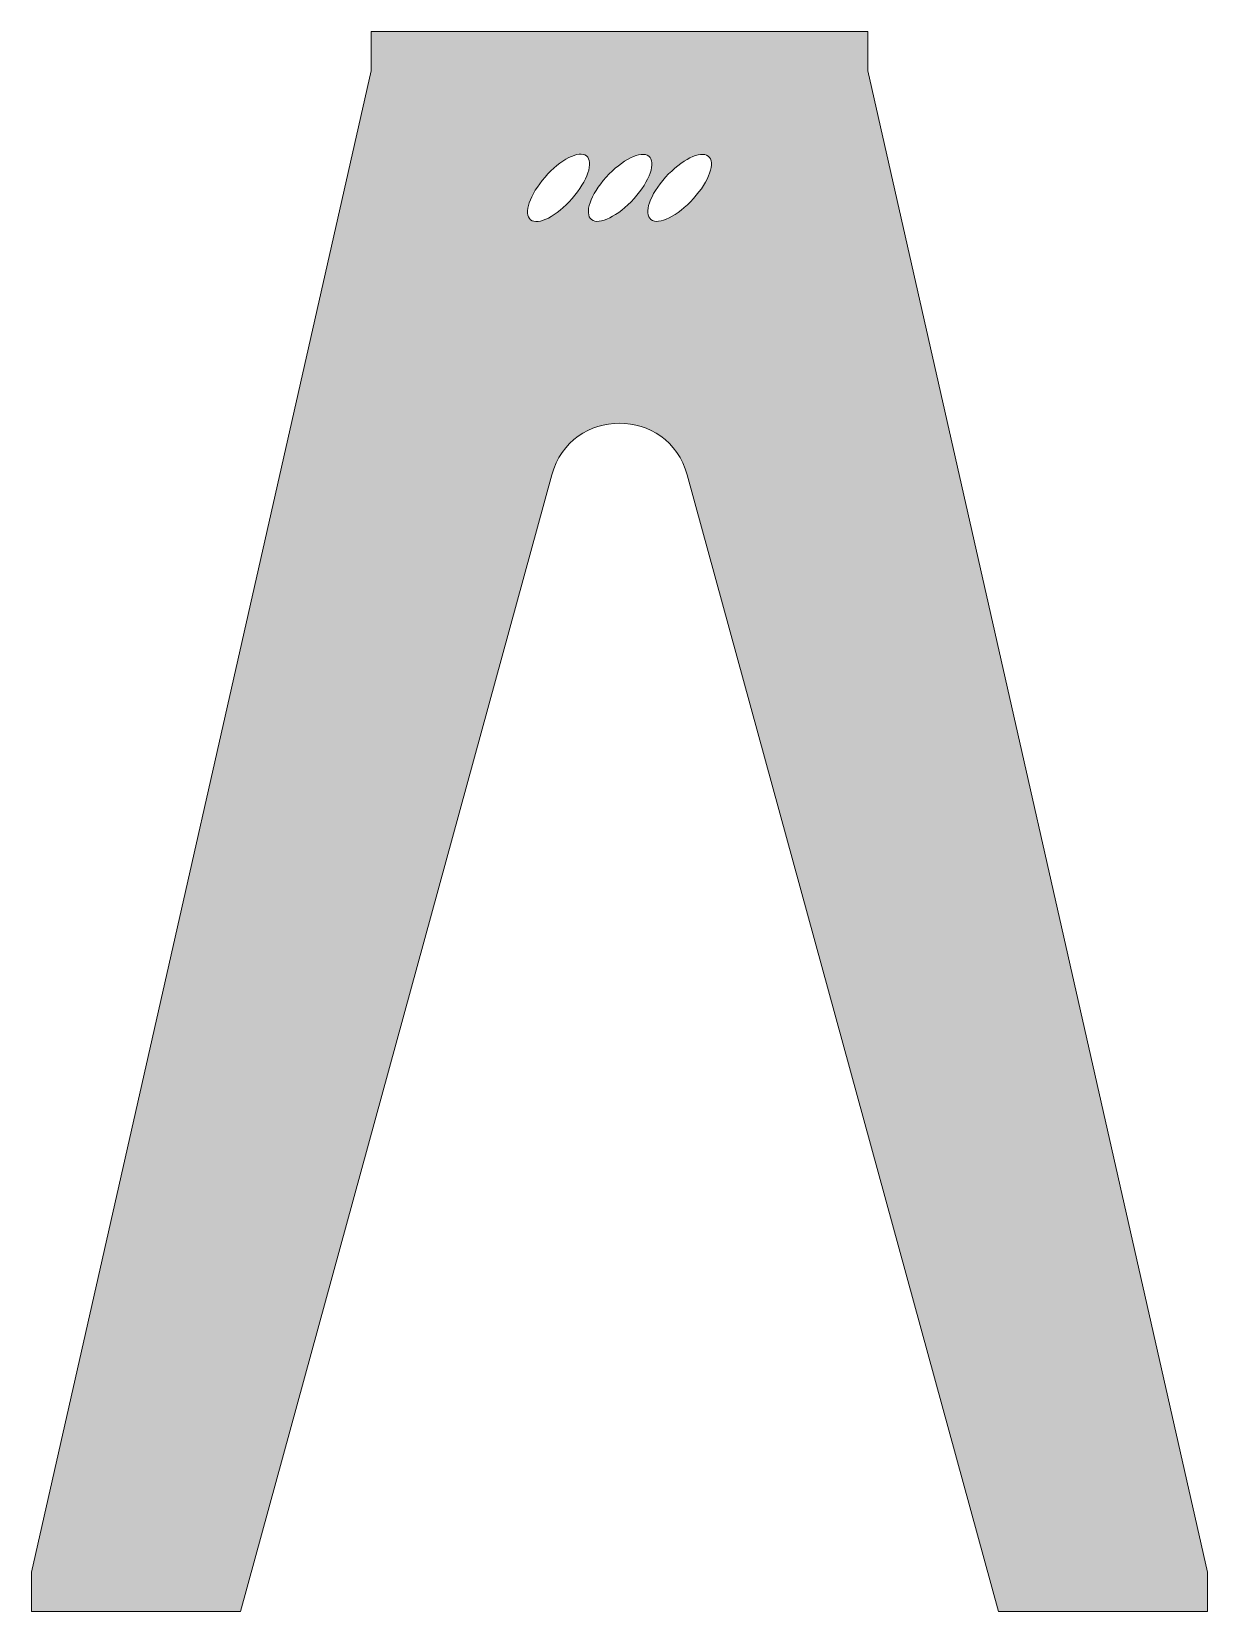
# Model space of a CAD drawing. Header units: millimetres. Extents: x 0 to 90, y -121 to 0.
import ezdxf

# ---------------------------------------------------------------- set-up
doc = ezdxf.new("R2010")
doc.units = ezdxf.units.MM
doc.header["$MEASUREMENT"] = 0
doc.layers.add('Layer 1', color=7, linetype='Continuous', lineweight=0)

msp = doc.modelspace()

# ---------------------------------------------------------------- hatches: boundary and pattern name
at = {"layer": 'Layer 1', "true_color": 0x231f20, "transparency": 33554687}
h = msp.add_hatch(color=250, dxfattribs=at)
h.dxf.hatch_style = 2
edge = h.paths.add_edge_path()
edge.add_spline(control_points=[(50.66, -12.79), (49.45, -14.13), (47.99, -14.85), (47.41, -14.4), (46.82, -13.94), (47.32, -12.49), (48.53, -11.15), (49.74, -9.81), (51.2, -9.09), (51.79, -9.54), (52.38, -9.99), (51.87, -11.45), (50.66, -12.79)], knot_values=[0, 0, 0, 0, 1, 1, 1, 2, 2, 2, 3, 3, 3, 4, 4, 4, 4], degree=3, periodic=0)
edge = h.paths.add_edge_path()
edge.add_spline(control_points=[(42.86, -14.4), (42.27, -13.94), (42.77, -12.49), (43.98, -11.15), (45.19, -9.81), (46.65, -9.09), (47.24, -9.54), (47.83, -9.99), (47.32, -11.45), (46.11, -12.79), (44.9, -14.13), (43.45, -14.85), (42.86, -14.4)], knot_values=[0, 0, 0, 0, 1, 1, 1, 2, 2, 2, 3, 3, 3, 4, 4, 4, 4], degree=3, periodic=0)
edge = h.paths.add_edge_path()
edge.add_spline(control_points=[(38.2, -14.41), (37.63, -13.96), (38.12, -12.49), (39.3, -11.14), (40.48, -9.79), (41.9, -9.07), (42.47, -9.52), (43.04, -9.98), (42.55, -11.44), (41.37, -12.79), (40.2, -14.14), (38.78, -14.87), (38.2, -14.41)], knot_values=[0, 0, 0, 0, 1, 1, 1, 2, 2, 2, 3, 3, 3, 4, 4, 4, 4], degree=3, periodic=0)
edge = h.paths.add_edge_path()
edge.add_spline(control_points=[(64, -3), (64, -3), (64, 0), (64, 0), (64, 0), (26, 0), (26, 0), (26, 0), (26, -3), (26, -3), (26, -3), (0, -118), (0, -118), (0, -118), (0, -121), (0, -121), (0, -121), (16, -121), (16, -121), (16, -121), (39.81, -33.96), (39.81, -33.96), (41.26, -28.68), (48.74, -28.68), (50.19, -33.96), (50.19, -33.96), (74, -121), (74, -121), (74, -121), (90, -121), (90, -121), (90, -121), (90, -118), (90, -118), (90, -118), (64, -3), (64, -3)], knot_values=[0, 0, 0, 0, 1, 1, 1, 2, 2, 2, 3, 3, 3, 4, 4, 4, 5, 5, 5, 6, 6, 6, 7, 7, 7, 8, 8, 8, 9, 9, 9, 10, 10, 10, 11, 11, 11, 12, 12, 12, 12], degree=3, periodic=0)

# ---------------------------------------------------------------- linework, layer by layer
at = {"layer": 'Layer 1'}
for points, knots in [([(64, -3), (64, -3), (64, 0), (64, 0), (64, 0), (26, 0), (26, 0), (26, 0), (26, -3), (26, -3), (26, -3), (0, -118), (0, -118), (0, -118), (0, -121), (0, -121), (0, -121), (16, -121), (16, -121), (16, -121), (39.81, -33.96), (39.81, -33.96), (41.26, -28.68), (48.74, -28.68), (50.19, -33.96), (50.19, -33.96), (74, -121), (74, -121), (74, -121), (90, -121), (90, -121), (90, -121), (90, -118), (90, -118), (90, -118), (64, -3), (64, -3)], [0, 0, 0, 0, 1, 1, 1, 2, 2, 2, 3, 3, 3, 4, 4, 4, 5, 5, 5, 6, 6, 6, 7, 7, 7, 8, 8, 8, 9, 9, 9, 10, 10, 10, 11, 11, 11, 12, 12, 12, 12]), ([(38.2, -14.41), (37.63, -13.96), (38.12, -12.49), (39.3, -11.14), (40.48, -9.79), (41.9, -9.07), (42.47, -9.52), (43.04, -9.98), (42.55, -11.44), (41.37, -12.79), (40.2, -14.14), (38.78, -14.87), (38.2, -14.41)], [0, 0, 0, 0, 1, 1, 1, 2, 2, 2, 3, 3, 3, 4, 4, 4, 4]), ([(42.86, -14.4), (42.27, -13.94), (42.77, -12.49), (43.98, -11.15), (45.19, -9.81), (46.65, -9.09), (47.24, -9.54), (47.83, -9.99), (47.32, -11.45), (46.11, -12.79), (44.9, -14.13), (43.45, -14.85), (42.86, -14.4)], [0, 0, 0, 0, 1, 1, 1, 2, 2, 2, 3, 3, 3, 4, 4, 4, 4]), ([(50.66, -12.79), (49.45, -14.13), (47.99, -14.85), (47.41, -14.4), (46.82, -13.94), (47.32, -12.49), (48.53, -11.15), (49.74, -9.81), (51.2, -9.09), (51.79, -9.54), (52.38, -9.99), (51.87, -11.45), (50.66, -12.79)], [0, 0, 0, 0, 1, 1, 1, 2, 2, 2, 3, 3, 3, 4, 4, 4, 4])]:
    msp.add_open_spline(points, degree=3, knots=knots, dxfattribs=at)

doc.saveas('drawing.dxf')
